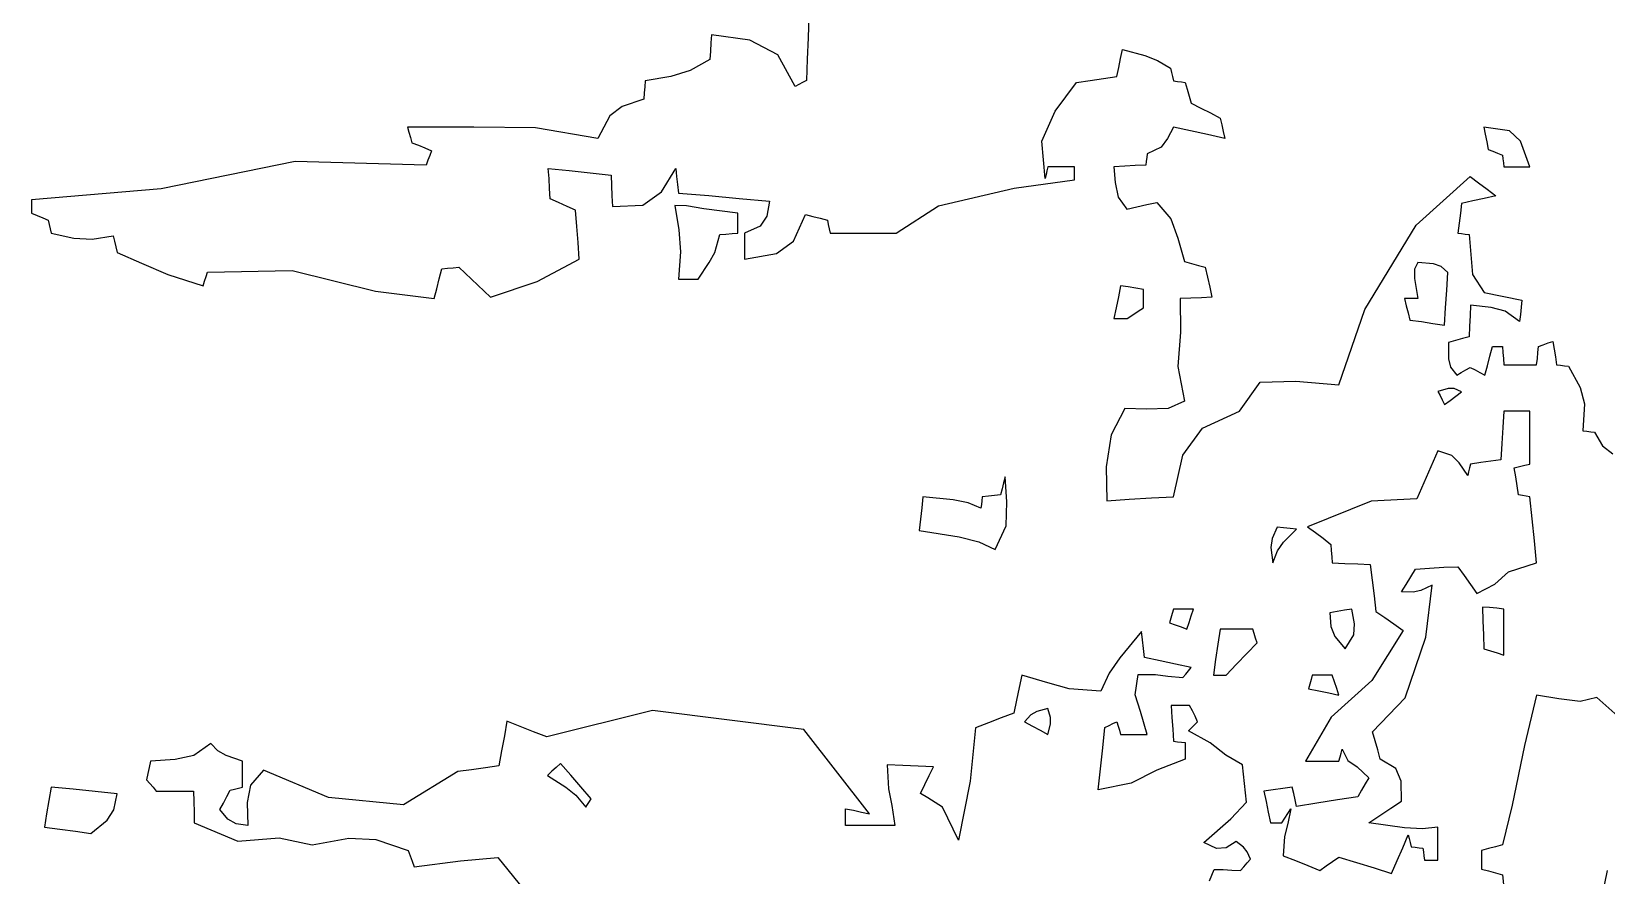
# Model space of a CAD drawing. Header units: millimetres. Extents: x 2622 to 2811, y 687 to 801.
# Drawn here: x 2744.776 to 2746.433, y 774.316 to 775.203 of the extents above; entities that cross this region are included whole.
import ezdxf

# ---------------------------------------------------------------- set-up
doc = ezdxf.new("R2010")
doc.units = ezdxf.units.MM
doc.layers.add('CHIOMA', color=94, linetype='Continuous')

msp = doc.modelspace()

# ---------------------------------------------------------------- linework, layer by layer
at = {"color": 44, "linetype": 'Continuous'}
for p, q in [((2746.05, 774.4319), (2746.0326, 774.4422)), ((2745.9601, 774.4265), (2745.933, 774.4126))]:
    msp.add_line(p, q, dxfattribs=at)
at = {"layer": 'CHIOMA', "linetype": 'Continuous'}
for p, q in [((2745.594, 775.2194), (2745.5933, 775.1969)), ((2745.491, 775.1914), (2745.4905, 775.1828)), ((2745.4915, 775.1999), (2745.491, 775.1914)), ((2745.5319, 775.1944), (2745.4915, 775.1999)), ((2745.5616, 775.1789), (2745.5319, 775.1944)), ((2745.5933, 775.1969), (2745.5924, 775.1744)), ((2745.49, 775.1739), (2745.4694, 775.1625)), ((2745.4905, 775.1828), (2745.49, 775.1739)), ((2745.5795, 775.1454), (2745.5616, 775.1789)), ((2745.5924, 775.1744), (2745.5915, 775.1519)), ((2745.92, 775.1654), (2745.922, 775.1749)), ((2745.922, 775.1749), (2745.924, 775.1844)), ((2745.924, 775.1844), (2745.9475, 775.178)), ((2745.9475, 775.178), (2745.9606, 775.173)), ((2745.9606, 775.173), (2745.9745, 775.1649)), ((2745.4488, 775.1561), (2745.422, 775.1514)), ((2745.4694, 775.1625), (2745.4488, 775.1561)), ((2745.8898, 775.1519), (2745.9039, 775.1539)), ((2745.9039, 775.1539), (2745.918, 775.1559)), ((2745.918, 775.1559), (2745.92, 775.1654)), ((2745.9745, 775.1649), (2745.9755, 775.1604)), ((2745.9755, 775.1604), (2745.9765, 775.1559)), ((2745.9765, 775.1559), (2745.9775, 775.1514)), ((2745.421, 775.1389), (2745.4205, 775.1324)), ((2745.4215, 775.1453), (2745.421, 775.1389)), ((2745.422, 775.1514), (2745.4215, 775.1453)), ((2745.5835, 775.1478), (2745.5795, 775.1454)), ((2745.5875, 775.1499), (2745.5835, 775.1478)), ((2745.5915, 775.1519), (2745.5875, 775.1499)), ((2745.8533, 775.1196), (2745.8755, 775.1499)), ((2745.8755, 775.1499), (2745.8898, 775.1519)), ((2745.9775, 775.1514), (2745.9818, 775.1509)), ((2745.9818, 775.1509), (2745.9859, 775.1504)), ((2745.9859, 775.1504), (2745.99, 775.1499)), ((2745.99, 775.1499), (2745.992, 775.1428)), ((2745.992, 775.1428), (2745.994, 775.1354)), ((2745.3977, 775.1246), (2745.3847, 775.1147)), ((2745.4205, 775.1324), (2745.3977, 775.1246)), ((2745.8392, 775.0882), (2745.8533, 775.1196)), ((2745.994, 775.1354), (2745.996, 775.1279)), ((2745.996, 775.1279), (2746.0063, 775.1229)), ((2746.0063, 775.1229), (2746.0164, 775.1178)), ((2745.172, 775.1029), (2745.1735, 775.0974)), ((2745.2418, 775.1029), (2745.172, 775.1029)), ((2745.3064, 775.1019), (2745.2418, 775.1029)), ((2745.3847, 775.1147), (2745.372, 775.0909)), ((2745.9775, 775.1029), (2745.9714, 775.091)), ((2745.9955, 775.0989), (2745.9775, 775.1029)), ((2746.0164, 775.1178), (2746.0265, 775.1124)), ((2746.0265, 775.1124), (2746.0283, 775.1054)), ((2746.0283, 775.1054), (2746.0299, 775.0983)), ((2746.304, 775.1029), (2746.3055, 775.0953)), ((2746.3309, 775.099), (2746.304, 775.1029)), ((2745.1735, 775.0974), (2745.175, 775.0919)), ((2745.175, 775.0919), (2745.1765, 775.0864)), ((2745.1765, 775.0864), (2745.1834, 775.0838)), ((2745.372, 775.0909), (2745.3064, 775.1019)), ((2745.8425, 775.0489), (2745.8392, 775.0882)), ((2745.9714, 775.091), (2745.9646, 775.0818)), ((2746.0135, 775.0949), (2745.9955, 775.0989)), ((2746.0315, 775.0909), (2746.0135, 775.0949)), ((2746.0299, 775.0983), (2746.0315, 775.0909)), ((2746.3055, 775.0953), (2746.307, 775.0874)), ((2746.307, 775.0874), (2746.3085, 775.0794)), ((2746.3425, 775.0881), (2746.3309, 775.099)), ((2746.3525, 775.0609), (2746.3425, 775.0881)), ((2745.1834, 775.0838), (2745.1903, 775.0809)), ((2745.1903, 775.0809), (2745.197, 775.0779)), ((2745.1953, 775.0729), (2745.1934, 775.0679)), ((2745.197, 775.0779), (2745.1953, 775.0729)), ((2745.9495, 775.0709), (2745.949, 775.0669)), ((2745.95, 775.0749), (2745.9495, 775.0709)), ((2745.9646, 775.0818), (2745.95, 775.0749)), ((2746.3085, 775.0794), (2746.3135, 775.0774)), ((2746.3135, 775.0774), (2746.3185, 775.0754)), ((2746.3185, 775.0754), (2746.3235, 775.0734)), ((2746.3235, 775.0734), (2746.324, 775.0694)), ((2746.324, 775.0694), (2746.3245, 775.0653)), ((2745.0539, 775.0667), (2744.913, 775.038)), ((2745.1915, 775.0629), (2745.0539, 775.0667)), ((2745.1934, 775.0679), (2745.1915, 775.0629)), ((2745.32, 775.0594), (2745.342, 775.0573)), ((2745.3208, 775.0489), (2745.32, 775.0594)), ((2745.342, 775.0573), (2745.364, 775.0549)), ((2745.364, 775.0549), (2745.386, 775.0524)), ((2745.4392, 775.0348), (2745.454, 775.0594)), ((2745.454, 775.0594), (2745.455, 775.0509)), ((2745.8435, 775.0529), (2745.8425, 775.0489)), ((2745.8445, 775.0569), (2745.8435, 775.0529)), ((2745.8455, 775.0609), (2745.8445, 775.0569)), ((2745.8549, 775.0609), (2745.8455, 775.0609)), ((2745.8643, 775.0609), (2745.8549, 775.0609)), ((2745.8735, 775.0609), (2745.8643, 775.0609)), ((2745.8735, 775.0564), (2745.8735, 775.0609)), ((2745.8735, 775.0519), (2745.8735, 775.0564)), ((2745.9263, 775.0618), (2745.915, 775.0609)), ((2745.915, 775.0609), (2745.9163, 775.0445)), ((2745.9374, 775.0624), (2745.9263, 775.0618)), ((2745.9485, 775.0629), (2745.9374, 775.0624)), ((2745.949, 775.0669), (2745.9485, 775.0629)), ((2746.3245, 775.0653), (2746.325, 775.0609)), ((2746.325, 775.0609), (2746.3343, 775.0609)), ((2746.3343, 775.0609), (2746.3434, 775.0609)), ((2746.3434, 775.0609), (2746.3525, 775.0609)), ((2744.913, 775.038), (2744.7765, 775.0264)), ((2745.3214, 775.0383), (2745.3208, 775.0489)), ((2745.322, 775.0274), (2745.3214, 775.0383)), ((2745.386, 775.0524), (2745.3865, 775.0414)), ((2745.3865, 775.0414), (2745.387, 775.0304)), ((2745.455, 775.0509), (2745.456, 775.0423)), ((2745.456, 775.0423), (2745.457, 775.0334)), ((2745.7305, 775.0199), (2745.81, 775.0385)), ((2745.81, 775.0385), (2745.8735, 775.0474)), ((2745.8735, 775.0474), (2745.8735, 775.0519)), ((2745.9163, 775.0445), (2745.9194, 775.0292)), ((2746.2327, 774.9998), (2746.2895, 775.0509)), ((2746.2895, 775.0509), (2746.2985, 775.0443)), ((2746.2985, 775.0443), (2746.3075, 775.0374)), ((2746.3075, 775.0374), (2746.3165, 775.0304)), ((2744.7765, 775.0264), (2744.7765, 775.0219)), ((2744.7765, 775.0219), (2744.7765, 775.0173)), ((2745.3309, 775.0234), (2745.322, 775.0274)), ((2745.3398, 775.0194), (2745.3309, 775.0234)), ((2745.387, 775.0304), (2745.3875, 775.0194)), ((2745.3875, 775.0194), (2745.4196, 775.0207)), ((2745.4196, 775.0207), (2745.4392, 775.0348)), ((2745.453, 775.0204), (2745.4573, 774.9949)), ((2745.4654, 775.0202), (2745.453, 775.0204)), ((2745.457, 775.0334), (2745.4889, 775.0308)), ((2745.4837, 775.0169), (2745.4654, 775.0202)), ((2745.4889, 775.0308), (2745.5208, 775.0279)), ((2745.5208, 775.0279), (2745.5525, 775.0249)), ((2745.5525, 775.0249), (2745.5497, 775.009)), ((2745.686, 774.9914), (2745.7305, 775.0199)), ((2745.9194, 775.0292), (2745.9285, 775.0164)), ((2745.939, 775.0189), (2745.9495, 775.0213)), ((2745.9495, 775.0213), (2745.96, 775.0234)), ((2745.96, 775.0234), (2745.9747, 775.0062)), ((2746.2805, 775.0224), (2746.2793, 775.0123)), ((2746.2925, 775.0253), (2746.2805, 775.0224)), ((2746.3045, 775.0279), (2746.2925, 775.0253)), ((2746.3165, 775.0304), (2746.3045, 775.0279)), ((2744.7765, 775.0173), (2744.7765, 775.0124)), ((2744.7765, 775.0124), (2744.7824, 775.0099)), ((2744.7824, 775.0099), (2744.7883, 775.0074)), ((2744.7883, 775.0074), (2744.794, 775.0049)), ((2744.794, 775.0049), (2744.795, 775.0004)), ((2745.3485, 775.0154), (2745.3398, 775.0194)), ((2745.3499, 774.9984), (2745.3485, 775.0154)), ((2745.5195, 775.0124), (2745.4837, 775.0169)), ((2745.5195, 775.0054), (2745.5195, 775.0124)), ((2745.5195, 774.9984), (2745.5195, 775.0054)), ((2745.5497, 775.009), (2745.5429, 774.9986)), ((2745.578, 774.9829), (2745.5905, 775.0109)), ((2745.5905, 775.0109), (2745.5983, 775.0089)), ((2745.5983, 775.0089), (2745.6059, 775.0069)), ((2745.6059, 775.0069), (2745.6135, 775.0049)), ((2745.6135, 775.0049), (2745.6145, 775.0004)), ((2745.9285, 775.0164), (2745.939, 775.0189)), ((2745.9747, 775.0062), (2745.9822, 774.9859)), ((2746.2793, 775.0123), (2746.2779, 775.0019)), ((2744.795, 775.0004), (2744.796, 774.9959)), ((2744.796, 774.9959), (2744.797, 774.9914)), ((2744.797, 774.9914), (2744.8209, 774.986)), ((2744.8401, 774.9848), (2744.8625, 774.9884)), ((2744.8625, 774.9884), (2744.8639, 774.9828)), ((2745.3513, 774.9813), (2745.3499, 774.9984)), ((2745.4573, 774.9949), (2745.4589, 774.9718)), ((2745.4953, 774.9708), (2745.5005, 774.9899)), ((2745.5005, 774.9899), (2745.5069, 774.9904)), ((2745.5069, 774.9904), (2745.5133, 774.9909)), ((2745.5133, 774.9909), (2745.5195, 774.9914)), ((2745.5195, 774.9914), (2745.5195, 774.9984)), ((2745.5429, 774.9986), (2745.5265, 774.9914)), ((2745.5265, 774.9914), (2745.5265, 774.9824)), ((2745.6145, 775.0004), (2745.6155, 774.9959)), ((2745.6155, 774.9959), (2745.6165, 774.9914)), ((2745.6165, 774.9914), (2745.6398, 774.9914)), ((2745.6398, 774.9914), (2745.6629, 774.9914)), ((2745.6629, 774.9914), (2745.686, 774.9914)), ((2746.1789, 774.911), (2746.2327, 774.9998)), ((2746.2779, 775.0019), (2746.2765, 774.9914)), ((2746.2765, 774.9914), (2746.2805, 774.9909)), ((2746.2805, 774.9909), (2746.2845, 774.9904)), ((2746.2845, 774.9904), (2746.2885, 774.9899)), ((2746.2885, 774.9899), (2746.2922, 774.9478)), ((2744.8209, 774.986), (2744.8401, 774.9848)), ((2744.8639, 774.9828), (2744.8653, 774.9769)), ((2744.8653, 774.9769), (2744.8665, 774.9709)), ((2744.8665, 774.9709), (2744.8922, 774.9599)), ((2745.3525, 774.9639), (2745.3513, 774.9813)), ((2745.4589, 774.9718), (2745.457, 774.9429)), ((2745.4893, 774.9603), (2745.4953, 774.9708)), ((2745.5265, 774.9824), (2745.5265, 774.9733)), ((2745.5265, 774.9733), (2745.5265, 774.9639)), ((2745.5265, 774.9639), (2745.5599, 774.9699)), ((2745.5599, 774.9699), (2745.578, 774.9829)), ((2745.9822, 774.9859), (2745.989, 774.9614)), ((2744.8922, 774.9599), (2744.9198, 774.9479)), ((2745.2054, 774.9434), (2745.208, 774.9539)), ((2745.208, 774.9539), (2745.214, 774.9544)), ((2745.214, 774.9544), (2745.22, 774.9549)), ((2745.22, 774.9549), (2745.226, 774.9554)), ((2745.226, 774.9554), (2745.2592, 774.924)), ((2745.3082, 774.9406), (2745.3525, 774.9639)), ((2745.4775, 774.9429), (2745.4893, 774.9603)), ((2745.989, 774.9614), (2745.9964, 774.9594)), ((2745.9964, 774.9594), (2746.0038, 774.9574)), ((2746.0038, 774.9574), (2746.011, 774.9554)), ((2746.011, 774.9554), (2746.0134, 774.9449)), ((2746.2345, 774.9604), (2746.2311, 774.9533)), ((2746.2311, 774.9533), (2746.2311, 774.9435)), ((2746.251, 774.959), (2746.2345, 774.9604)), ((2746.2591, 774.9563), (2746.251, 774.959)), ((2746.266, 774.9499), (2746.2591, 774.9563)), ((2744.9198, 774.9479), (2744.957, 774.9359)), ((2744.957, 774.9359), (2744.9585, 774.9409)), ((2744.9585, 774.9409), (2744.96, 774.9458)), ((2744.96, 774.9458), (2744.9615, 774.9504)), ((2744.9615, 774.9504), (2745.0507, 774.952)), ((2745.0507, 774.952), (2745.1383, 774.9301)), ((2745.2028, 774.9329), (2745.2054, 774.9434)), ((2745.2592, 774.924), (2745.3082, 774.9406)), ((2745.457, 774.9429), (2745.4639, 774.9429)), ((2745.4639, 774.9429), (2745.4708, 774.9429)), ((2745.4708, 774.9429), (2745.4775, 774.9429)), ((2746.0134, 774.9449), (2746.0158, 774.9344)), ((2746.2311, 774.9435), (2746.2345, 774.9224)), ((2746.2649, 774.9314), (2746.266, 774.9499)), ((2746.2922, 774.9478), (2746.3042, 774.929)), ((2745.1383, 774.9301), (2745.2, 774.9224)), ((2745.2, 774.9224), (2745.2028, 774.9329)), ((2745.9198, 774.9244), (2745.9174, 774.9129)), ((2745.922, 774.9359), (2745.9198, 774.9244)), ((2745.93, 774.9348), (2745.922, 774.9359)), ((2745.938, 774.9334), (2745.93, 774.9348)), ((2745.946, 774.9319), (2745.938, 774.9334)), ((2745.946, 774.9258), (2745.946, 774.9319)), ((2745.946, 774.9194), (2745.946, 774.9258)), ((2745.9958, 774.9229), (2745.9845, 774.9224)), ((2745.9845, 774.9224), (2745.9851, 774.887)), ((2746.0069, 774.9234), (2745.9958, 774.9229)), ((2746.018, 774.9239), (2746.0069, 774.9234)), ((2746.0158, 774.9344), (2746.018, 774.9239)), ((2746.2205, 774.9224), (2746.2224, 774.9149)), ((2746.2253, 774.9224), (2746.2205, 774.9224)), ((2746.2299, 774.9224), (2746.2253, 774.9224)), ((2746.2345, 774.9224), (2746.2299, 774.9224)), ((2746.2638, 774.9129), (2746.2649, 774.9314)), ((2746.3042, 774.929), (2746.344, 774.9209)), ((2746.344, 774.9209), (2746.3433, 774.9134)), ((2745.9174, 774.9129), (2745.915, 774.9014)), ((2745.929, 774.9014), (2745.9348, 774.9054)), ((2745.9348, 774.9054), (2745.9404, 774.9093)), ((2745.9404, 774.9093), (2745.946, 774.9129)), ((2745.946, 774.9129), (2745.946, 774.9194)), ((2746.1515, 774.8319), (2746.1789, 774.911)), ((2746.2224, 774.9149), (2746.2243, 774.9074)), ((2746.2243, 774.9074), (2746.226, 774.8999)), ((2746.2625, 774.8944), (2746.2638, 774.9129)), ((2746.2895, 774.9044), (2746.289, 774.8934)), ((2746.29, 774.9154), (2746.2895, 774.9044)), ((2746.3117, 774.9132), (2746.29, 774.9154)), ((2746.3263, 774.9093), (2746.3117, 774.9132)), ((2746.3415, 774.8984), (2746.3263, 774.9093)), ((2746.3424, 774.9059), (2746.3415, 774.8984)), ((2746.3433, 774.9134), (2746.3424, 774.9059)), ((2745.915, 774.9014), (2745.9198, 774.9014)), ((2745.9198, 774.9014), (2745.9244, 774.9014)), ((2745.9244, 774.9014), (2745.929, 774.9014)), ((2746.226, 774.8999), (2746.2383, 774.8983)), ((2746.2383, 774.8983), (2746.2504, 774.8964)), ((2746.2504, 774.8964), (2746.2625, 774.8944)), ((2746.289, 774.8934), (2746.2885, 774.8824)), ((2745.9851, 774.887), (2745.9823, 774.8512)), ((2746.267, 774.8764), (2746.2669, 774.8591)), ((2746.2743, 774.8784), (2746.267, 774.8764)), ((2746.2814, 774.8804), (2746.2743, 774.8784)), ((2746.2885, 774.8824), (2746.2814, 774.8804)), ((2746.3104, 774.8619), (2746.313, 774.8719)), ((2746.313, 774.8719), (2746.3165, 774.8719)), ((2746.3165, 774.8719), (2746.32, 774.8719)), ((2746.32, 774.8719), (2746.3235, 774.8719)), ((2746.3235, 774.8719), (2746.324, 774.8658)), ((2746.3609, 774.8658), (2746.3615, 774.8719)), ((2746.3615, 774.8719), (2746.3665, 774.8739)), ((2746.3665, 774.8739), (2746.3715, 774.8758)), ((2746.3715, 774.8758), (2746.3765, 774.8774)), ((2746.3765, 774.8774), (2746.3779, 774.8694)), ((2746.2669, 774.8591), (2746.2691, 774.8502)), ((2746.3078, 774.8519), (2746.3104, 774.8619)), ((2746.324, 774.8658), (2746.3245, 774.8594)), ((2746.3245, 774.8594), (2746.325, 774.8529)), ((2746.3595, 774.8529), (2746.3603, 774.8594)), ((2746.3603, 774.8594), (2746.3609, 774.8658)), ((2746.3779, 774.8694), (2746.3793, 774.8613)), ((2746.3793, 774.8613), (2746.3805, 774.8529)), ((2745.9823, 774.8512), (2745.989, 774.8144)), ((2746.2691, 774.8502), (2746.2755, 774.8419)), ((2746.2755, 774.8419), (2746.2803, 774.8448)), ((2746.2803, 774.8448), (2746.2849, 774.8474)), ((2746.2849, 774.8474), (2746.2895, 774.8499)), ((2746.2895, 774.8499), (2746.2948, 774.8474)), ((2746.2948, 774.8474), (2746.2999, 774.8448)), ((2746.2999, 774.8448), (2746.305, 774.8419)), ((2746.305, 774.8419), (2746.3078, 774.8519)), ((2746.325, 774.8529), (2746.3365, 774.8529)), ((2746.3365, 774.8529), (2746.348, 774.8529)), ((2746.348, 774.8529), (2746.3595, 774.8529)), ((2746.3805, 774.8529), (2746.3848, 774.8524)), ((2746.3848, 774.8524), (2746.3889, 774.8519)), ((2746.3889, 774.8519), (2746.393, 774.8514)), ((2746.393, 774.8514), (2746.4053, 774.8291)), ((2746.047, 774.8039), (2746.0688, 774.8346)), ((2746.0688, 774.8346), (2746.1062, 774.8355)), ((2746.1062, 774.8355), (2746.1515, 774.8319)), ((2746.2664, 774.8279), (2746.2555, 774.8249)), ((2746.2555, 774.8249), (2746.2579, 774.8204)), ((2746.2729, 774.8278), (2746.2664, 774.8279)), ((2746.2805, 774.8244), (2746.2729, 774.8278)), ((2746.2745, 774.8199), (2746.2805, 774.8244)), ((2746.4053, 774.8291), (2746.41, 774.8117)), ((2745.9265, 774.8069), (2745.9119, 774.7791)), ((2745.9492, 774.8061), (2745.9265, 774.8069)), ((2745.9719, 774.8069), (2745.9492, 774.8061)), ((2745.989, 774.8144), (2745.9719, 774.8069)), ((2746.2579, 774.8204), (2746.2603, 774.8158)), ((2746.2603, 774.8158), (2746.2625, 774.8109)), ((2746.2625, 774.8109), (2746.2685, 774.8154)), ((2746.2685, 774.8154), (2746.2745, 774.8199)), ((2746.41, 774.8117), (2746.408, 774.7834)), ((2746.008, 774.7862), (2746.047, 774.8039)), ((2746.325, 774.8039), (2746.324, 774.7869)), ((2746.3343, 774.8039), (2746.325, 774.8039)), ((2746.3434, 774.8039), (2746.3343, 774.8039)), ((2746.3525, 774.8039), (2746.3434, 774.8039)), ((2746.3525, 774.7854), (2746.3525, 774.8039)), ((2745.9119, 774.7791), (2745.9067, 774.7454)), ((2745.9874, 774.7579), (2746.008, 774.7862)), ((2746.324, 774.7869), (2746.323, 774.7699)), ((2746.3525, 774.7669), (2746.3525, 774.7854)), ((2746.408, 774.7834), (2746.4123, 774.7829)), ((2746.4123, 774.7829), (2746.4164, 774.7824)), ((2746.4164, 774.7824), (2746.4205, 774.7819)), ((2746.4205, 774.7819), (2746.4288, 774.7677)), ((2745.9775, 774.7139), (2745.9874, 774.7579)), ((2746.2555, 774.7624), (2746.2334, 774.7117)), ((2746.2703, 774.7575), (2746.2555, 774.7624)), ((2746.2781, 774.7496), (2746.2703, 774.7575)), ((2746.323, 774.7699), (2746.322, 774.7529)), ((2746.3525, 774.7484), (2746.3525, 774.7669)), ((2746.4288, 774.7677), (2746.4396, 774.7593)), ((2745.9067, 774.7454), (2745.9075, 774.7099)), ((2746.287, 774.7364), (2746.2781, 774.7496)), ((2746.288, 774.7404), (2746.287, 774.7364)), ((2746.289, 774.7444), (2746.288, 774.7404)), ((2746.29, 774.7484), (2746.289, 774.7444)), ((2746.3008, 774.7499), (2746.29, 774.7484)), ((2746.3114, 774.7514), (2746.3008, 774.7499)), ((2746.322, 774.7529), (2746.3114, 774.7514)), ((2746.336, 774.7444), (2746.3415, 774.7459)), ((2746.3375, 774.7349), (2746.336, 774.7444)), ((2746.3415, 774.7459), (2746.347, 774.7473)), ((2746.347, 774.7473), (2746.3525, 774.7484)), ((2745.7973, 774.7224), (2745.7955, 774.7159)), ((2745.7989, 774.7288), (2745.7973, 774.7224)), ((2745.8005, 774.7349), (2745.7989, 774.7288)), ((2745.8023, 774.7088), (2745.8005, 774.7349)), ((2746.339, 774.7254), (2746.3375, 774.7349)), ((2746.3405, 774.7159), (2746.339, 774.7254)), ((2745.714, 774.7139), (2745.7128, 774.7023)), ((2745.7459, 774.7108), (2745.714, 774.7139)), ((2745.7617, 774.7077), (2745.7459, 774.7108)), ((2745.775, 774.7019), (2745.7617, 774.7077)), ((2745.7755, 774.7059), (2745.775, 774.7019)), ((2745.776, 774.7099), (2745.7755, 774.7059)), ((2745.7765, 774.7139), (2745.776, 774.7099)), ((2745.7829, 774.7148), (2745.7765, 774.7139)), ((2745.7893, 774.7154), (2745.7829, 774.7148)), ((2745.7955, 774.7159), (2745.7893, 774.7154)), ((2745.8015, 774.6835), (2745.8023, 774.7088)), ((2745.9075, 774.7099), (2745.9309, 774.7114)), ((2745.9309, 774.7114), (2745.9543, 774.7128)), ((2745.9543, 774.7128), (2745.9775, 774.7139)), ((2746.1855, 774.7095), (2746.1185, 774.6824)), ((2746.2334, 774.7117), (2746.1855, 774.7095)), ((2746.3445, 774.7154), (2746.3405, 774.7159)), ((2746.3485, 774.7148), (2746.3445, 774.7154)), ((2746.3525, 774.7139), (2746.3485, 774.7148)), ((2746.3549, 774.6909), (2746.3525, 774.7139)), ((2745.7114, 774.6904), (2745.71, 774.6784)), ((2745.7128, 774.7023), (2745.7114, 774.6904)), ((2746.3573, 774.6678), (2746.3549, 774.6909)), ((2745.71, 774.6784), (2745.7522, 774.6717)), ((2745.7522, 774.6717), (2745.773, 774.6665)), ((2745.79, 774.6584), (2745.8015, 774.6835)), ((2746.0865, 774.6819), (2746.0813, 774.6702)), ((2746.0934, 774.6814), (2746.0865, 774.6819)), ((2746.1003, 774.6808), (2746.0934, 774.6814)), ((2746.0934, 774.6663), (2746.107, 774.6799)), ((2746.107, 774.6799), (2746.1003, 774.6808)), ((2746.1185, 774.6824), (2746.1268, 774.6764)), ((2746.1268, 774.6764), (2746.1349, 774.6703)), ((2745.773, 774.6665), (2745.79, 774.6584)), ((2746.0813, 774.6702), (2746.0801, 774.6605)), ((2746.0801, 774.6605), (2746.082, 774.6444)), ((2746.082, 774.6444), (2746.0869, 774.657)), ((2746.0869, 774.657), (2746.0934, 774.6663)), ((2746.1349, 774.6703), (2746.143, 774.6639)), ((2746.143, 774.6639), (2746.1435, 774.6574)), ((2746.1435, 774.6574), (2746.144, 774.6509)), ((2746.3595, 774.6444), (2746.3573, 774.6678)), ((2746.144, 774.6509), (2746.1445, 774.6444)), ((2746.1445, 774.6444), (2746.1579, 774.6439)), ((2746.1579, 774.6439), (2746.1713, 774.6434)), ((2746.1713, 774.6434), (2746.1845, 774.6429)), ((2746.1845, 774.6429), (2746.1865, 774.6264)), ((2746.232, 774.6379), (2746.2469, 774.6389)), ((2746.2469, 774.6389), (2746.2618, 774.6398)), ((2746.2618, 774.6398), (2746.2765, 774.6404)), ((2746.2765, 774.6404), (2746.2833, 774.6313)), ((2746.33, 774.635), (2746.3595, 774.6444)), ((2746.1865, 774.6264), (2746.1885, 774.6099)), ((2746.2224, 774.6219), (2746.2273, 774.6299)), ((2746.2273, 774.6299), (2746.232, 774.6379)), ((2746.2833, 774.6313), (2746.2899, 774.6219)), ((2746.2965, 774.6124), (2746.3156, 774.6221)), ((2746.3156, 774.6221), (2746.33, 774.635)), ((2746.1885, 774.6099), (2746.1905, 774.5934)), ((2746.2175, 774.6139), (2746.2224, 774.6219)), ((2746.2296, 774.6138), (2746.2175, 774.6139)), ((2746.2379, 774.6156), (2746.2296, 774.6138)), ((2746.2495, 774.6209), (2746.2379, 774.6156)), ((2746.2429, 774.5662), (2746.2495, 774.6209)), ((2746.2899, 774.6219), (2746.2965, 774.6124)), ((2745.9763, 774.5913), (2745.9749, 774.5864)), ((2745.9775, 774.5959), (2745.9763, 774.5913)), ((2745.9845, 774.5959), (2745.9775, 774.5959)), ((2745.9915, 774.5959), (2745.9845, 774.5959)), ((2745.9985, 774.5959), (2745.9915, 774.5959)), ((2745.9939, 774.5819), (2745.9963, 774.5889)), ((2745.9963, 774.5889), (2745.9985, 774.5959)), ((2746.1498, 774.5934), (2746.142, 774.5919)), ((2746.142, 774.5919), (2746.1429, 774.5774)), ((2746.1574, 774.5948), (2746.1498, 774.5934)), ((2746.165, 774.5959), (2746.1574, 774.5948)), ((2746.1678, 774.5802), (2746.165, 774.5959)), ((2746.1905, 774.5934), (2746.2, 774.5869)), ((2746.31, 774.5974), (2746.3025, 774.5979)), ((2746.3025, 774.5979), (2746.303, 774.5834)), ((2746.3175, 774.5968), (2746.31, 774.5974)), ((2746.325, 774.5959), (2746.3175, 774.5968)), ((2746.325, 774.5799), (2746.325, 774.5959)), ((2745.944, 774.5724), (2745.921, 774.5447)), ((2745.945, 774.5634), (2745.944, 774.5724)), ((2745.9749, 774.5864), (2745.9735, 774.5814)), ((2745.9735, 774.5814), (2745.9795, 774.5794)), ((2745.9795, 774.5794), (2745.9855, 774.5773)), ((2745.9855, 774.5773), (2745.9915, 774.5749)), ((2745.9915, 774.5749), (2745.9939, 774.5819)), ((2746.0265, 774.5749), (2746.0243, 774.5589)), ((2746.038, 774.5749), (2746.0265, 774.5749)), ((2746.0495, 774.5749), (2746.038, 774.5749)), ((2746.061, 774.5749), (2746.0495, 774.5749)), ((2746.0625, 774.5703), (2746.061, 774.5749)), ((2746.1429, 774.5774), (2746.1474, 774.5671)), ((2746.1671, 774.5689), (2746.1678, 774.5802)), ((2746.219, 774.5734), (2746.1863, 774.5206)), ((2746.2, 774.5869), (2746.2095, 774.5803)), ((2746.2095, 774.5803), (2746.219, 774.5734)), ((2746.303, 774.5834), (2746.3035, 774.5688)), ((2746.325, 774.5638), (2746.325, 774.5799)), ((2745.946, 774.5543), (2745.945, 774.5634)), ((2746.0243, 774.5589), (2746.0219, 774.5428)), ((2746.0548, 774.5493), (2746.0655, 774.5604)), ((2746.064, 774.5654), (2746.0625, 774.5703)), ((2746.0655, 774.5604), (2746.064, 774.5654)), ((2746.1474, 774.5671), (2746.158, 774.5539)), ((2746.158, 774.5539), (2746.1671, 774.5689)), ((2746.2212, 774.5026), (2746.2429, 774.5662)), ((2746.3035, 774.5688), (2746.304, 774.5539)), ((2746.325, 774.5474), (2746.325, 774.5638)), ((2745.921, 774.5447), (2745.9099, 774.5284)), ((2745.947, 774.5449), (2745.946, 774.5543)), ((2745.9634, 774.5414), (2745.947, 774.5449)), ((2745.9798, 774.5379), (2745.9634, 774.5414)), ((2746.0219, 774.5428), (2746.0195, 774.5264)), ((2746.0439, 774.5379), (2746.0548, 774.5493)), ((2746.304, 774.5539), (2746.311, 774.5519)), ((2746.311, 774.5519), (2746.318, 774.5498)), ((2746.318, 774.5498), (2746.325, 774.5474)), ((2745.818, 774.5264), (2745.8153, 774.5133)), ((2745.8454, 774.5184), (2745.818, 774.5264)), ((2745.9099, 774.5284), (2745.901, 774.5094)), ((2745.9374, 774.5058), (2745.9405, 774.5269)), ((2745.9405, 774.5269), (2745.9587, 774.5272)), ((2745.9587, 774.5272), (2745.9718, 774.5252)), ((2745.9718, 774.5252), (2745.9875, 774.5239)), ((2745.996, 774.5344), (2745.9798, 774.5379)), ((2745.9875, 774.5239), (2745.9904, 774.5274)), ((2745.9904, 774.5274), (2745.9933, 774.5309)), ((2745.9933, 774.5309), (2745.996, 774.5344)), ((2746.0195, 774.5264), (2746.024, 774.5264)), ((2746.024, 774.5264), (2746.0285, 774.5264)), ((2746.0285, 774.5264), (2746.033, 774.5264)), ((2746.033, 774.5264), (2746.0439, 774.5379)), ((2746.1235, 774.5264), (2746.1223, 774.5218)), ((2746.1305, 774.5264), (2746.1235, 774.5264)), ((2746.1375, 774.5264), (2746.1305, 774.5264)), ((2746.1445, 774.5264), (2746.1375, 774.5264)), ((2746.1469, 774.5194), (2746.1445, 774.5264)), ((2745.8153, 774.5133), (2745.8124, 774.4999)), ((2745.8679, 774.512), (2745.8454, 774.5184)), ((2745.901, 774.5094), (2745.8679, 774.512)), ((2746.1209, 774.5169), (2746.1195, 774.5119)), ((2746.1195, 774.5119), (2746.1303, 774.5099)), ((2746.1223, 774.5218), (2746.1209, 774.5169)), ((2746.1303, 774.5099), (2746.1409, 774.5078)), ((2746.1409, 774.5078), (2746.1515, 774.5054)), ((2746.1863, 774.5206), (2746.1435, 774.4823)), ((2746.1493, 774.5124), (2746.1469, 774.5194)), ((2746.1515, 774.5054), (2746.1493, 774.5124)), ((2745.8124, 774.4999), (2745.8095, 774.4864)), ((2745.8455, 774.4914), (2745.8339, 774.4882)), ((2745.8481, 774.482), (2745.8455, 774.4914)), ((2745.943, 774.488), (2745.9374, 774.5058)), ((2745.975, 774.4944), (2745.9759, 774.4819)), ((2745.9815, 774.4944), (2745.975, 774.4944)), ((2745.988, 774.4944), (2745.9815, 774.4944)), ((2745.9945, 774.4944), (2745.988, 774.4944)), ((2745.9974, 774.4889), (2745.9945, 774.4944)), ((2746.187, 774.4669), (2746.2212, 774.5026)), ((2746.3595, 774.5054), (2746.3467, 774.4523)), ((2746.383, 774.5016), (2746.3595, 774.5054)), ((2746.4054, 774.4987), (2746.383, 774.5016)), ((2746.423, 774.5029), (2746.4054, 774.4987)), ((2746.4512, 774.4778), (2746.423, 774.5029)), ((2745.2765, 774.4779), (2745.2738, 774.4624)), ((2745.2905, 774.4724), (2745.2765, 774.4779)), ((2745.4297, 774.4893), (2745.3185, 774.4614)), ((2745.5887, 774.4692), (2745.4297, 774.4893)), ((2745.7829, 774.4763), (2745.7695, 774.4709)), ((2745.7963, 774.4814), (2745.7829, 774.4763)), ((2745.8095, 774.4864), (2745.7963, 774.4814)), ((2745.8275, 774.4846), (2745.821, 774.4774)), ((2745.821, 774.4774), (2745.8293, 774.4729)), ((2745.8339, 774.4882), (2745.8275, 774.4846)), ((2745.8293, 774.4729), (2745.8374, 774.4684)), ((2745.8455, 774.4639), (2745.8481, 774.4749)), ((2745.8481, 774.4749), (2745.8481, 774.482)), ((2745.9055, 774.4714), (2745.9098, 774.4734)), ((2745.9098, 774.4734), (2745.9139, 774.4754)), ((2745.9139, 774.4754), (2745.918, 774.4774)), ((2745.918, 774.4774), (2745.9194, 774.4729)), ((2745.9194, 774.4729), (2745.9208, 774.4684)), ((2745.95, 774.4639), (2745.943, 774.488)), ((2745.9759, 774.4819), (2745.9768, 774.4694)), ((2745.9968, 774.4713), (2745.9999, 774.4744)), ((2746.0003, 774.4833), (2745.9974, 774.4889)), ((2745.9999, 774.4744), (2746.003, 774.4774)), ((2746.003, 774.4774), (2746.0003, 774.4833)), ((2746.1435, 774.4823), (2746.1165, 774.4359)), ((2745.2738, 774.4624), (2745.2709, 774.4468)), ((2745.3045, 774.4669), (2745.2905, 774.4724)), ((2745.3185, 774.4614), (2745.3045, 774.4669)), ((2745.658, 774.3804), (2745.5887, 774.4692)), ((2745.7695, 774.4709), (2745.7638, 774.4148)), ((2745.8374, 774.4684), (2745.8455, 774.4639)), ((2745.9033, 774.4498), (2745.9055, 774.4714)), ((2745.9208, 774.4684), (2745.922, 774.4639)), ((2745.922, 774.4639), (2745.9314, 774.4639)), ((2745.9314, 774.4639), (2745.9408, 774.4639)), ((2745.9408, 774.4639), (2745.95, 774.4639)), ((2745.9768, 774.4694), (2745.9775, 774.4569)), ((2745.9775, 774.4569), (2745.9818, 774.4564)), ((2745.9818, 774.4564), (2745.9859, 774.4559)), ((2745.9935, 774.4679), (2745.9968, 774.4713)), ((2746.0161, 774.4552), (2745.9935, 774.4679)), ((2746.1898, 774.4574), (2746.187, 774.4669)), ((2746.1924, 774.4478), (2746.1898, 774.4574)), ((2744.9472, 774.4419), (2744.9276, 774.4377)), ((2744.965, 774.4544), (2744.9472, 774.4419)), ((2744.9725, 774.4467), (2744.965, 774.4544)), ((2744.9812, 774.4419), (2744.9725, 774.4467)), ((2744.9985, 774.4359), (2744.9812, 774.4419)), ((2745.2709, 774.4468), (2745.268, 774.4309)), ((2745.9009, 774.4279), (2745.9033, 774.4498)), ((2745.9859, 774.4559), (2745.99, 774.4554)), ((2745.99, 774.4554), (2745.99, 774.4498)), ((2745.99, 774.4498), (2745.99, 774.4439)), ((2745.99, 774.4439), (2745.99, 774.4379)), ((2746.0326, 774.4422), (2746.0161, 774.4552)), ((2746.1515, 774.4359), (2746.1528, 774.4403)), ((2746.1528, 774.4403), (2746.1539, 774.4444)), ((2746.1539, 774.4444), (2746.155, 774.4484)), ((2746.155, 774.4484), (2746.1611, 774.4366)), ((2746.195, 774.4379), (2746.1924, 774.4478)), ((2746.3467, 774.4523), (2746.3339, 774.3896)), ((2744.9003, 774.4294), (2744.8989, 774.4229)), ((2744.9015, 774.4359), (2744.9003, 774.4294)), ((2744.9276, 774.4377), (2744.9015, 774.4359)), ((2744.9985, 774.4269), (2744.9985, 774.4359)), ((2744.9985, 774.4178), (2744.9985, 774.4269)), ((2745.0205, 774.4264), (2745.0068, 774.4107)), ((2745.089, 774.3976), (2745.0205, 774.4264)), ((2745.225, 774.4249), (2745.1677, 774.3901)), ((2745.2394, 774.4269), (2745.225, 774.4249)), ((2745.2538, 774.4289), (2745.2394, 774.4269)), ((2745.268, 774.4309), (2745.2538, 774.4289)), ((2745.3238, 774.4253), (2745.319, 774.4209)), ((2745.3284, 774.4294), (2745.3238, 774.4253)), ((2745.333, 774.4334), (2745.3284, 774.4294)), ((2745.3438, 774.4213), (2745.333, 774.4334)), ((2745.6765, 774.4319), (2745.678, 774.4067)), ((2745.6928, 774.4314), (2745.6765, 774.4319)), ((2745.7089, 774.4308), (2745.6928, 774.4314)), ((2745.725, 774.4299), (2745.7089, 774.4308)), ((2745.7205, 774.4208), (2745.725, 774.4299)), ((2745.8985, 774.4059), (2745.9009, 774.4279)), ((2745.99, 774.4379), (2745.9601, 774.4265)), ((2746.0542, 774.3929), (2746.05, 774.4319)), ((2746.1165, 774.4359), (2746.1283, 774.4359)), ((2746.1283, 774.4359), (2746.1399, 774.4359)), ((2746.1399, 774.4359), (2746.1515, 774.4359)), ((2746.1611, 774.4366), (2746.1708, 774.4298)), ((2746.1708, 774.4298), (2746.183, 774.4184)), ((2746.2115, 774.4282), (2746.195, 774.4379)), ((2746.217, 774.415), (2746.2115, 774.4282)), ((2744.797, 774.4084), (2744.7948, 774.3944)), ((2744.8203, 774.4063), (2744.797, 774.4084)), ((2744.8989, 774.4229), (2744.8975, 774.4164)), ((2744.8975, 774.4164), (2744.9009, 774.4124)), ((2744.9009, 774.4124), (2744.9043, 774.4084)), ((2744.9043, 774.4084), (2744.9075, 774.4044)), ((2744.9899, 774.4064), (2744.9943, 774.4074)), ((2744.9943, 774.4074), (2744.9985, 774.4084)), ((2744.9985, 774.4084), (2744.9985, 774.4178)), ((2745.0068, 774.4107), (2745.0032, 774.3924)), ((2745.319, 774.4209), (2745.3385, 774.4087)), ((2745.3385, 774.4087), (2745.349, 774.4)), ((2745.3544, 774.4089), (2745.3438, 774.4213)), ((2745.365, 774.3964), (2745.3544, 774.4089)), ((2745.678, 774.4067), (2745.6813, 774.3893)), ((2745.7115, 774.4019), (2745.716, 774.4114)), ((2745.716, 774.4114), (2745.7205, 774.4208)), ((2745.7638, 774.4148), (2745.7514, 774.3528)), ((2745.933, 774.4126), (2745.8985, 774.4059)), ((2746.0925, 774.4073), (2746.0825, 774.4059)), ((2746.1025, 774.4084), (2746.0925, 774.4073)), ((2746.104, 774.4019), (2746.1025, 774.4084)), ((2746.1793, 774.4119), (2746.1754, 774.4053)), ((2746.183, 774.4184), (2746.1793, 774.4119)), ((2746.2175, 774.3939), (2746.217, 774.415)), ((2744.7948, 774.3944), (2744.7924, 774.3804)), ((2744.8434, 774.4039), (2744.8203, 774.4063)), ((2744.8665, 774.4014), (2744.8434, 774.4039)), ((2744.8632, 774.3846), (2744.8665, 774.4014)), ((2744.9075, 774.4044), (2744.9208, 774.4044)), ((2744.9208, 774.4044), (2744.9339, 774.4044)), ((2744.9339, 774.4044), (2744.947, 774.4044)), ((2744.947, 774.4044), (2744.9473, 774.3934)), ((2744.9473, 774.3934), (2744.9474, 774.3823)), ((2744.9745, 774.3849), (2744.9783, 774.3919)), ((2744.9783, 774.3919), (2744.9819, 774.3988)), ((2744.9819, 774.3988), (2744.9855, 774.4054)), ((2744.9855, 774.4054), (2744.9899, 774.4064)), ((2745.0032, 774.3924), (2745.004, 774.3684)), ((2745.1677, 774.3901), (2745.089, 774.3976)), ((2745.349, 774.4), (2745.3595, 774.3874)), ((2745.3595, 774.3874), (2745.3614, 774.3904)), ((2745.3614, 774.3904), (2745.3633, 774.3934)), ((2745.3633, 774.3934), (2745.365, 774.3964)), ((2745.7193, 774.3973), (2745.7115, 774.4019)), ((2745.7269, 774.3924), (2745.7193, 774.3973)), ((2745.7345, 774.3874), (2745.7269, 774.3924)), ((2746.0378, 774.3751), (2746.0542, 774.3929)), ((2746.0825, 774.4059), (2746.0725, 774.4044)), ((2746.0725, 774.4044), (2746.0749, 774.3934)), ((2746.0749, 774.3934), (2746.0773, 774.3823)), ((2746.1055, 774.3953), (2746.104, 774.4019)), ((2746.107, 774.3884), (2746.1055, 774.3953)), ((2746.1285, 774.3919), (2746.107, 774.3884)), ((2746.15, 774.3953), (2746.1285, 774.3919)), ((2746.1715, 774.3984), (2746.15, 774.3953)), ((2746.1754, 774.4053), (2746.1715, 774.3984)), ((2746.206, 774.3864), (2746.2175, 774.3939)), ((2744.7924, 774.3804), (2744.79, 774.3664)), ((2744.839, 774.3599), (2744.8559, 774.374)), ((2744.8559, 774.374), (2744.8632, 774.3846)), ((2744.9474, 774.3823), (2744.9475, 774.3709)), ((2744.983, 774.3748), (2744.9745, 774.3849)), ((2744.9917, 774.3701), (2744.983, 774.3748)), ((2745.6325, 774.3859), (2745.641, 774.3843)), ((2745.6325, 774.3803), (2745.6325, 774.3859)), ((2745.6325, 774.3744), (2745.6325, 774.3803)), ((2745.6325, 774.3684), (2745.6325, 774.3744)), ((2745.641, 774.3843), (2745.6495, 774.3824)), ((2745.6495, 774.3824), (2745.658, 774.3804)), ((2745.6813, 774.3893), (2745.6845, 774.3684)), ((2745.7514, 774.3528), (2745.7345, 774.3874)), ((2746.0095, 774.3504), (2746.0378, 774.3751)), ((2746.0773, 774.3823), (2746.0795, 774.3709)), ((2746.0915, 774.3709), (2746.0948, 774.3759)), ((2746.0948, 774.3759), (2746.0979, 774.3809)), ((2746.101, 774.3859), (2746.0978, 774.3704)), ((2746.0979, 774.3809), (2746.101, 774.3859)), ((2746.183, 774.3709), (2746.1945, 774.3788)), ((2746.1945, 774.3788), (2746.206, 774.3864)), ((2746.3339, 774.3896), (2746.3235, 774.3479)), ((2744.79, 774.3664), (2744.8064, 774.3644)), ((2744.8064, 774.3644), (2744.8228, 774.3623)), ((2744.8228, 774.3623), (2744.839, 774.3599)), ((2744.9475, 774.3709), (2744.9935, 774.3519)), ((2745.004, 774.3684), (2744.9917, 774.3701)), ((2745.6499, 774.3684), (2745.6325, 774.3684)), ((2745.6673, 774.3684), (2745.6499, 774.3684)), ((2745.6845, 774.3684), (2745.6673, 774.3684)), ((2746.0795, 774.3709), (2746.0835, 774.3709)), ((2746.0835, 774.3709), (2746.0875, 774.3709)), ((2746.0875, 774.3709), (2746.0915, 774.3709)), ((2746.0978, 774.3704), (2746.0945, 774.3566)), ((2746.2206, 774.3657), (2746.183, 774.3709)), ((2746.2188, 774.3449), (2746.2245, 774.3584)), ((2746.2394, 774.3646), (2746.2206, 774.3657)), ((2746.2245, 774.3584), (2746.2255, 774.3544)), ((2746.2555, 774.3664), (2746.2394, 774.3646)), ((2746.2555, 774.3549), (2746.2555, 774.3664)), ((2744.9935, 774.3519), (2745.0371, 774.3552)), ((2745.0371, 774.3552), (2745.0715, 774.3479)), ((2745.0715, 774.3479), (2745.1102, 774.355)), ((2745.1102, 774.355), (2745.1387, 774.3535)), ((2745.1387, 774.3535), (2745.1725, 774.3419)), ((2745.1725, 774.3419), (2745.1748, 774.3364)), ((2746.0227, 774.3441), (2746.0095, 774.3504)), ((2746.0329, 774.3447), (2746.0227, 774.3441)), ((2746.0435, 774.3514), (2746.0329, 774.3447)), ((2746.0513, 774.3454), (2746.0435, 774.3514)), ((2746.0552, 774.3406), (2746.0513, 774.3454)), ((2746.0585, 774.3329), (2746.0552, 774.3406)), ((2746.0945, 774.3566), (2746.093, 774.3364)), ((2746.2129, 774.3314), (2746.2188, 774.3449)), ((2746.2255, 774.3544), (2746.2265, 774.3503)), ((2746.2265, 774.3503), (2746.2275, 774.3459)), ((2746.2275, 774.3459), (2746.2318, 774.3454)), ((2746.2318, 774.3454), (2746.2359, 774.3449)), ((2746.2359, 774.3449), (2746.24, 774.3444)), ((2746.24, 774.3444), (2746.2405, 774.3404)), ((2746.2405, 774.3404), (2746.241, 774.3363)), ((2746.2555, 774.3434), (2746.2555, 774.3549)), ((2746.2555, 774.3319), (2746.2555, 774.3434)), ((2746.3089, 774.3439), (2746.3015, 774.3419)), ((2746.3015, 774.3419), (2746.3015, 774.3354)), ((2746.3163, 774.3459), (2746.3089, 774.3439)), ((2746.3235, 774.3479), (2746.3163, 774.3459)), ((2745.1748, 774.3364), (2745.1769, 774.3308)), ((2745.1769, 774.3308), (2745.179, 774.3249)), ((2745.179, 774.3249), (2745.2275, 774.331)), ((2745.2275, 774.331), (2745.267, 774.3346)), ((2745.267, 774.3346), (2745.294, 774.3014)), ((2746.048, 774.3209), (2746.0515, 774.3249)), ((2746.0515, 774.3249), (2746.055, 774.3289)), ((2746.055, 774.3289), (2746.0585, 774.3329)), ((2746.093, 774.3364), (2746.1059, 774.3314)), ((2746.1059, 774.3314), (2746.1188, 774.3263)), ((2746.1188, 774.3263), (2746.1315, 774.3209)), ((2746.1315, 774.3209), (2746.1383, 774.3258)), ((2746.1383, 774.3258), (2746.1449, 774.3304)), ((2746.1449, 774.3304), (2746.1515, 774.3349)), ((2746.1515, 774.3349), (2746.17, 774.3294)), ((2746.17, 774.3294), (2746.1885, 774.3238)), ((2746.1885, 774.3238), (2746.207, 774.3179)), ((2746.207, 774.3179), (2746.2129, 774.3314)), ((2746.241, 774.3363), (2746.2415, 774.3319)), ((2746.2415, 774.3319), (2746.2463, 774.3319)), ((2746.2463, 774.3319), (2746.2509, 774.3319)), ((2746.2509, 774.3319), (2746.2555, 774.3319)), ((2746.3015, 774.3354), (2746.3015, 774.3289)), ((2746.3015, 774.3289), (2746.3015, 774.3224)), ((2746.0153, 774.3099), (2746.0179, 774.3159)), ((2746.0179, 774.3159), (2746.0205, 774.3219)), ((2746.0205, 774.3219), (2746.0298, 774.3218)), ((2746.0298, 774.3218), (2746.0389, 774.3214)), ((2746.0389, 774.3214), (2746.048, 774.3209)), ((2746.3015, 774.3224), (2746.3089, 774.3204)), ((2746.3089, 774.3204), (2746.3163, 774.3184)), ((2746.3163, 774.3184), (2746.3235, 774.3164)), ((2746.3235, 774.3164), (2746.3263, 774.2891)), ((2746.4285, 774.2934), (2746.4339, 774.3208))]:
    msp.add_line(p, q, dxfattribs=at)

doc.saveas('drawing.dxf')
